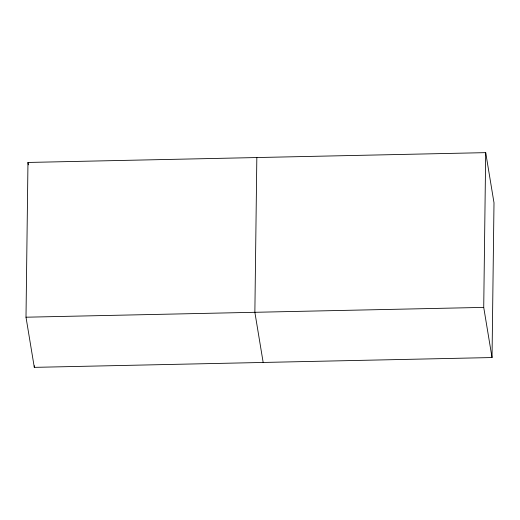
<?xml version="1.0" encoding="UTF-8"?>
<svg xmlns="http://www.w3.org/2000/svg" width="520" height="520" viewBox="0 0 520 520"><rect width="100%" height="100%" fill="white"/><g stroke="black" fill="none" stroke-linecap="round" stroke-linejoin="round"><path stroke-width="0.78" d="M26 317.207L27.97 162.454L485.7 152.64L494 202.794L492.031 357.546L34.301 367.361L26 317.207L483.724 307.392L492.031 357.546M34.301 367.361L34.327 365.742M256.834 157.547L254.865 312.299L263.166 362.453M483.724 307.392L485.7 152.64M27.97 162.454L28.366 164.84"/></g></svg>
